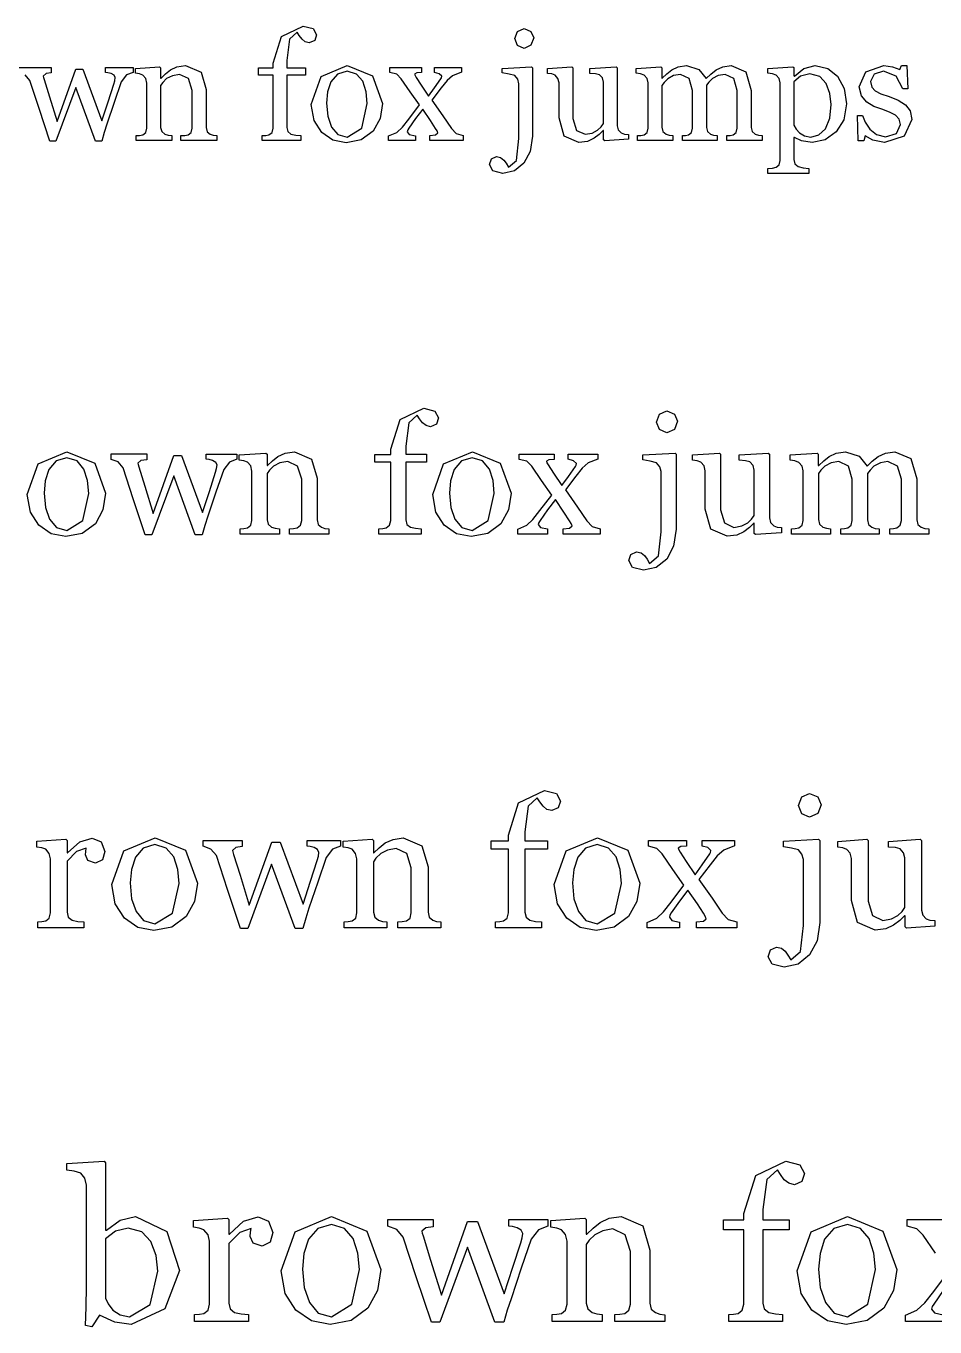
# Model space of a CAD drawing. Extents: x 0 to 118, y 2 to 170.
# Drawn here: x 22.67 to 30.17, y 62.2 to 72.95 of the extents above; entities that cross this region are included whole.
import ezdxf

# ---------------------------------------------------------------- set-up
doc = ezdxf.new("R2010")
doc.units = 0

msp = doc.modelspace()

# ---------------------------------------------------------------- linework, layer by layer
at = {"layer": 'Layer 1', "color": 7}
for points in [[(25.06958, 72.872192), (25.05493, 72.825805), (25.010373, 72.80688), (24.976804, 72.814805), (24.950559, 72.83618), (24.927977, 72.866698), (24.910277, 72.894163), (24.8468, 72.83679), (24.824828, 72.661008), (24.824828, 72.599363), (24.979857, 72.599363), (24.979857, 72.54077), (24.824828, 72.54077), (24.824828, 72.10864), (24.832763, 72.07385), (24.859008, 72.0537), (24.89807, 72.04455), (24.940184, 72.040275), (24.940184, 72), (24.622802, 72), (24.622802, 72.040283), (24.651488, 72.042783), (24.677733, 72.047657), (24.702758, 72.066582), (24.711303, 72.102595), (24.711303, 72.540827), (24.592284, 72.540827), (24.592284, 72.59942), (24.711303, 72.59942), (24.711303, 72.637873), (24.782103, 72.86004), (24.960326, 72.94549), (25.042114, 72.924115), (25.069579, 72.872235), (25.06958, 72.872192)], [(26.862787, 72.847167), (26.839588, 72.786132), (26.783435, 72.760497), (26.729112, 72.784922), (26.706537, 72.841685), (26.729112, 72.900278), (26.783435, 72.925303), (26.840198, 72.901503), (26.862773, 72.84718), (26.862787, 72.847167)], [(24.246216, 72), (23.951416, 72), (23.951416, 72.040283), (23.981934, 72.042783), (24.01001, 72.047657), (24.035034, 72.066582), (24.043579, 72.102595), (24.043579, 72.412042), (24.013062, 72.51092), (23.93982, 72.54571), (23.880616, 72.535335), (23.833008, 72.51091), (23.80066, 72.480393), (23.78357, 72.454758), (23.78357, 72.108688), (23.792115, 72.074508), (23.817749, 72.053758), (23.845215, 72.044607), (23.876343, 72.040332), (23.876343, 72), (23.581543, 72), (23.581543, 72.040283), (23.61023, 72.042783), (23.636475, 72.047657), (23.661499, 72.066582), (23.670044, 72.102595), (23.670044, 72.474297), (23.660889, 72.51214), (23.636474, 72.540827), (23.609009, 72.551202), (23.574829, 72.556077), (23.574829, 72.59575), (23.775024, 72.609175), (23.783569, 72.600625), (23.783569, 72.515787), (23.786622, 72.515787), (23.823243, 72.550577), (23.864747, 72.584147), (23.918458, 72.608547), (23.988648, 72.618322), (24.116822, 72.564002), (24.158936, 72.42057), (24.158936, 72.10746), (24.166261, 72.07267), (24.191286, 72.05252), (24.21631, 72.04397), (24.246217, 72.04032), (24.246216, 72)], [(25.614625, 72.307007), (25.594475, 72.181885), (25.537103, 72.078125), (25.439445, 72.005493), (25.314935, 71.981693), (25.20568, 72.003043), (25.113518, 72.066518), (25.050042, 72.166005), (25.026843, 72.298452), (25.10863, 72.529165), (25.324085, 72.618887), (25.532215, 72.533437), (25.614612, 72.306997), (25.614625, 72.307007)], [(26.853637, 72.03662), (26.834112, 71.910888), (26.782232, 71.813232), (26.703495, 71.750978), (26.60767, 71.729003), (26.525885, 71.750978), (26.498417, 71.801635), (26.513067, 71.848022), (26.55579, 71.867548), (26.58936, 71.859623), (26.614995, 71.838872), (26.63452, 71.812017), (26.654045, 71.780277), (26.719963, 71.83643), (26.740113, 72.016485), (26.740113, 72.469365), (26.730338, 72.506597), (26.705913, 72.535892), (26.658915, 72.549317), (26.603372, 72.557867), (26.603372, 72.595707), (26.845073, 72.609132), (26.853623, 72.600582), (26.853637, 72.03662)], [(27.644647, 72.010987), (27.448725, 71.997563), (27.439575, 72.006113), (27.439575, 72.082408), (27.4359, 72.082408), (27.402942, 72.049447), (27.360827, 72.01832), (27.307727, 71.993295), (27.235095, 71.984745), (27.113025, 72.036625), (27.07152, 72.188603), (27.07152, 72.47669), (27.06297, 72.51331), (27.03917, 72.539555), (27.011705, 72.54993), (26.976912, 72.554805), (26.976912, 72.594477), (27.17772, 72.609127), (27.18687, 72.600577), (27.18687, 72.182487), (27.216167, 72.08422), (27.286357, 72.051262), (27.346172, 72.061637), (27.390117, 72.086062), (27.418802, 72.112917), (27.438327, 72.139772), (27.438327, 72.48096), (27.429777, 72.51636), (27.405977, 72.543215), (27.37302, 72.551765), (27.324802, 72.554815), (27.324802, 72.594487), (27.543307, 72.609137), (27.552457, 72.600587), (27.552457, 72.122682), (27.561007, 72.087282), (27.584808, 72.062257), (27.611052, 72.053107), (27.64462, 72.050607), (27.644647, 72.010987)], [(28.74939, 72), (28.45581, 72), (28.45581, 72.040283), (28.483887, 72.042783), (28.509522, 72.047657), (28.534545, 72.066582), (28.543095, 72.102595), (28.543095, 72.413262), (28.5138, 72.51092), (28.441777, 72.54571), (28.385625, 72.53656), (28.337407, 72.510925), (28.3075, 72.481627), (28.2898, 72.455992), (28.2898, 72.108702), (28.297125, 72.073302), (28.322147, 72.052552), (28.347172, 72.044002), (28.37708, 72.040352), (28.37708, 72), (28.089605, 72), (28.089605, 72.040283), (28.11646, 72.042783), (28.140885, 72.047657), (28.165907, 72.066582), (28.174457, 72.102595), (28.174457, 72.413262), (28.145162, 72.51092), (28.07314, 72.54571), (28.016987, 72.535935), (27.96877, 72.510302), (27.938862, 72.479785), (27.920562, 72.45476), (27.920562, 72.10991), (27.929112, 72.07512), (27.954747, 72.053745), (27.980992, 72.044595), (28.0109, 72.04032), (28.0109, 72), (27.71854, 72), (27.71854, 72.040283), (27.747227, 72.042783), (27.773472, 72.047657), (27.798497, 72.066582), (27.807047, 72.102595), (27.807047, 72.47674), (27.797897, 72.51153), (27.773472, 72.538385), (27.744785, 72.549985), (27.709385, 72.556085), (27.709385, 72.595757), (27.910802, 72.609182), (27.919352, 72.600632), (27.919352, 72.514575), (27.923627, 72.514575), (27.960857, 72.550585), (28.001752, 72.584155), (28.054852, 72.608555), (28.124432, 72.61833), (28.22514, 72.586592), (28.285565, 72.51091), (28.324017, 72.54814), (28.368572, 72.58293), (28.422895, 72.608565), (28.493085, 72.61834), (28.613935, 72.568292), (28.65849, 72.414482), (28.65849, 72.108697), (28.665815, 72.073297), (28.690837, 72.052547), (28.718305, 72.043997), (28.749432, 72.040347), (28.74939, 72)], [(29.369507, 72.530395), (29.42505, 72.430908), (29.4452, 72.302125), (29.4214, 72.17151), (29.358532, 72.07141), (29.26759, 72.006715), (29.16139, 71.98414), (29.072277, 71.99634), (29.015515, 72.025028), (29.01064, 72.025028), (29.01064, 71.844363), (29.01919, 71.807743), (29.045435, 71.786393), (29.08694, 71.776018), (29.132105, 71.769918), (29.132105, 71.729025), (28.795803, 71.729025), (28.795803, 71.769918), (28.832422, 71.772968), (28.86416, 71.779068), (28.889795, 71.800418), (28.89712, 71.836428), (28.89712, 72.476688), (28.88797, 72.512088), (28.86417, 72.539553), (28.833652, 72.550528), (28.795813, 72.556028), (28.795813, 72.5957), (29.00089, 72.609125), (29.00944, 72.6018), (29.00944, 72.53405), (29.014315, 72.5328), (29.09305, 72.593835), (29.186435, 72.618235), (29.288972, 72.594435), (29.36954, 72.530348), (29.369507, 72.530395)], [(29.93103, 72.2948), (29.969482, 72.24414), (29.982907, 72.17395), (29.920043, 72.037233), (29.758298, 71.98413), (29.661252, 72.003055), (29.598385, 72.037845), (29.586185, 71.998173), (29.540408, 71.998173), (29.534308, 72.207523), (29.57642, 72.207523), (29.59717, 72.15198), (29.635622, 72.094608), (29.692385, 72.04944), (29.767457, 72.03114), (29.85779, 72.057385), (29.88953, 72.13368), (29.879155, 72.177625), (29.849857, 72.210585), (29.80042, 72.235608), (29.735112, 72.258183), (29.671025, 72.281383), (29.61121, 72.316783), (29.567265, 72.369273), (29.550165, 72.442515), (29.605097, 72.567638), (29.752192, 72.618908), (29.824215, 72.609758), (29.884638, 72.587783), (29.898688, 72.619523), (29.942633, 72.619523), (29.951783, 72.42604), (29.909668, 72.42604), (29.854125, 72.53102), (29.750978, 72.571915), (29.67224, 72.54689), (29.643555, 72.486465), (29.652705, 72.44069), (29.681393, 72.40956), (29.727168, 72.38636), (29.796138, 72.36256), (29.87182, 72.332653), (29.931025, 72.29481), (29.93103, 72.2948)], [(22.612915, 72.60176), (22.881469, 72.60176), (22.881469, 72.559035), (22.837524, 72.55231), (22.814332, 72.53216), (22.816157, 72.521785), (22.821649, 72.504685), (22.865594, 72.361252), (22.929681, 72.156175), (23.08349, 72.589525), (23.142084, 72.589525), (23.298944, 72.162277), (23.350824, 72.32036), (23.3966, 72.464402), (23.404535, 72.49309), (23.408808, 72.519335), (23.399043, 72.53886), (23.37524, 72.55291), (23.348385, 72.560235), (23.327632, 72.562735), (23.327632, 72.601797), (23.556514, 72.601797), (23.556518, 72.562715)], [(23.556518, 72.562715), (23.500976, 72.54134), (23.458252, 72.484577), (23.400268, 72.314287), (23.339844, 72.134235), (23.317261, 72.065875), (23.297119, 71.995685), (23.244629, 71.995685), (23.082885, 72.4388), (22.919921, 71.995685), (22.869873, 71.995685), (22.780151, 72.26424), (22.703247, 72.496782), (22.666015, 72.54195)], [(25.488283, 72.305757), (25.479133, 72.402195), (25.451668, 72.488865), (25.400398, 72.54929), (25.322883, 72.57249), (25.242318, 72.54929), (25.188605, 72.485812), (25.16114, 72.400972), (25.153215, 72.30881), (25.162365, 72.200167), (25.192883, 72.111667), (25.244763, 72.050022), (25.322888, 72.028047), (25.443738, 72.1019), (25.488295, 72.305757), (25.488283, 72.305757)], [(26.281737, 72), (26.00586, 72), (26.00586, 72.040283), (26.052245, 72.046383), (26.07177, 72.062258), (26.06567, 72.079358), (26.05347, 72.100707), (26.011355, 72.164185), (25.946658, 72.26001), (25.888065, 72.182495), (25.831913, 72.10315), (25.822762, 72.0879), (25.818487, 72.07325), (25.835587, 72.050675), (25.888077, 72.039075), (25.888077, 72), (25.665297, 72), (25.665297, 72.037842), (25.731827, 72.067138), (25.778822, 72.110473), (25.831315, 72.177612), (25.919205, 72.29358), (25.84291, 72.402222), (25.769057, 72.509642), (25.732437, 72.546875), (25.675065, 72.561525), (25.675065, 72.60181), (25.936905, 72.60181), (25.936905, 72.561525), (25.898452, 72.559025), (25.879527, 72.54805), (25.883177, 72.53585), (25.892328, 72.5212), (25.93383, 72.457112), (25.995475, 72.36556), (26.044915, 72.43392), (26.097405, 72.508382), (26.10228, 72.518757), (26.10478, 72.531582), (26.08343, 72.551732), (26.043755, 72.562732), (26.043755, 72.601795), (26.265925, 72.601795), (26.265925, 72.563952), (26.192682, 72.534655), (26.148127, 72.496202), (26.099907, 72.434557), (26.022395, 72.33202), (26.112725, 72.203845), (26.182917, 72.100695), (26.22198, 72.05797), (26.281792, 72.04027), (26.281737, 72)], [(29.27002, 72.097657), (29.30603, 72.185547), (29.31763, 72.29724), (29.307855, 72.389405), (29.277338, 72.471193), (29.223015, 72.528565), (29.142447, 72.55054), (29.065545, 72.53039), (29.010613, 72.483392), (29.010613, 72.127557), (29.028313, 72.09338), (29.05639, 72.06286), (29.097282, 72.037837), (29.150992, 72.028687), (29.216912, 72.046387), (29.270012, 72.097657), (29.27002, 72.097657)], [(26.076538, 69.709412), (26.060413, 69.658385), (26.0114, 69.637585), (25.974475, 69.64631), (25.945605, 69.66981), (25.920755, 69.70338), (25.90128, 69.733593), (25.831457, 69.67048), (25.807282, 69.477122), (25.807282, 69.409312), (25.977815, 69.409312), (25.977815, 69.344858), (25.807282, 69.344858), (25.807282, 68.869518), (25.816007, 68.831248), (25.844877, 68.809098), (25.887845, 68.799023), (25.934172, 68.794323), (25.934172, 68.75), (25.58505, 68.75), (25.58505, 68.794313), (25.616605, 68.796988), (25.645475, 68.802363), (25.673003, 68.823162), (25.682403, 68.862775), (25.682403, 69.34483), (25.55148, 69.34483), (25.55148, 69.409285), (25.682403, 69.409285), (25.682403, 69.451583), (25.760283, 69.695967), (25.956328, 69.78996), (26.046293, 69.76646), (26.076505, 69.709392), (26.076538, 69.709412)], [(28.049078, 69.681885), (28.023565, 69.614745), (27.961798, 69.586548), (27.902043, 69.613403), (27.877193, 69.675843), (27.902043, 69.740295), (27.961798, 69.767823), (28.024235, 69.741638), (28.049085, 69.681885), (28.049078, 69.681885)], [(23.329895, 69.087707), (23.30774, 68.950072), (23.24463, 68.835937), (23.137208, 68.756042), (23.000245, 68.729857), (22.880067, 68.753357), (22.778687, 68.82318), (22.708863, 68.932617), (22.68335, 69.078307), (22.773316, 69.332092), (23.010316, 69.430785), (23.239259, 69.336792), (23.329896, 69.087707), (23.329895, 69.087707)], [(24.41217, 69.36911), (24.351074, 69.34561), (24.304077, 69.28317), (24.240295, 69.095855), (24.173828, 68.897795), (24.148985, 68.8226), (24.12683, 68.74539), (24.069091, 68.74539), (23.891174, 69.232818), (23.711913, 68.74539), (23.65686, 68.74539), (23.558166, 69.0408), (23.473571, 69.2966), (23.432617, 69.346283), (23.374206, 69.367758), (23.374206, 69.41207), (23.669616, 69.41207), (23.669616, 69.365073), (23.621276, 69.357698), (23.595764, 69.335548), (23.597789, 69.324123), (23.603831, 69.305323), (23.652171, 69.147545), (23.722667, 68.92196), (23.891856, 69.398645), (23.956309, 69.398645), (24.128856, 68.928675), (24.185923, 69.102563), (24.236277, 69.26101), (24.245005, 69.292565), (24.249705, 69.321435), (24.238962, 69.34291), (24.212778, 69.35836), (24.183237, 69.36641), (24.16041, 69.369085), (24.16041, 69.412055), (24.41218, 69.412055), (24.41217, 69.36911)], [(25.170838, 68.75), (24.846557, 68.75), (24.846557, 68.794313), (24.880127, 68.796988), (24.911011, 68.802363), (24.938537, 68.823162), (24.947937, 68.862775), (24.947937, 69.203167), (24.914368, 69.311932), (24.833802, 69.350202), (24.768677, 69.338777), (24.716309, 69.311922), (24.680725, 69.278355), (24.661928, 69.250155), (24.661928, 68.86948), (24.671328, 68.831882), (24.699526, 68.809057), (24.729738, 68.798982), (24.763979, 68.794282), (24.763979, 68.75), (24.439699, 68.75), (24.439699, 68.794313), (24.471255, 68.796988), (24.500124, 68.802363), (24.527651, 68.823162), (24.537051, 68.862775), (24.537051, 69.27165), (24.526981, 69.313275), (24.500126, 69.34483), (24.469913, 69.356255), (24.432316, 69.36163), (24.432316, 69.40527), (24.65253, 69.420045), (24.66193, 69.410645), (24.66193, 69.317322), (24.665288, 69.317322), (24.705571, 69.35559), (24.751225, 69.392517), (24.810307, 69.419372), (24.887517, 69.430122), (25.028507, 69.37037), (25.074835, 69.212592), (25.074835, 68.868173), (25.082885, 68.829903), (25.110412, 68.807753), (25.13794, 68.798353), (25.170837, 68.794328), (25.170838, 68.75)], [(26.676088, 69.087707), (26.653938, 68.950072), (26.590828, 68.835937), (26.483405, 68.756042), (26.346443, 68.729857), (26.226265, 68.753357), (26.124885, 68.82318), (26.05506, 68.932617), (26.029548, 69.078307), (26.119515, 69.332092), (26.356515, 69.430785), (26.585458, 69.336792), (26.676095, 69.087707), (26.676088, 69.087707)], [(27.409913, 68.75), (27.106445, 68.75), (27.106445, 68.794313), (27.15747, 68.801012), (27.178945, 68.818462), (27.17222, 68.837262), (27.158795, 68.860762), (27.11247, 68.930585), (27.041302, 69.035992), (26.97685, 68.950727), (26.915082, 68.863447), (26.905007, 68.846672), (26.900307, 68.830547), (26.919107, 68.805697), (26.976847, 68.792947), (26.976847, 68.75), (26.731792, 68.75), (26.731792, 68.791625), (26.804972, 68.823853), (26.85667, 68.87152), (26.914407, 68.945373), (27.011087, 69.072938), (26.927165, 69.192445), (26.845927, 69.310608), (26.805645, 69.351562), (26.742532, 69.367688), (26.742532, 69.412), (27.030557, 69.412), (27.030557, 69.367688), (26.988262, 69.365013), (26.967437, 69.352938), (26.971462, 69.339513), (26.981537, 69.323388), (27.027192, 69.25289), (27.095002, 69.152183), (27.149385, 69.227378), (27.207122, 69.309287), (27.212497, 69.320712), (27.215172, 69.334812), (27.191672, 69.356962), (27.148032, 69.369037), (27.148032, 69.412007), (27.392415, 69.412007), (27.392415, 69.370382), (27.31185, 69.338155), (27.262837, 69.295857), (27.2098, 69.228047), (27.124533, 69.115255), (27.223897, 68.974262), (27.301108, 68.8608), (27.344075, 68.813802), (27.409872, 68.794327), (27.409913, 68.75)], [(28.039003, 68.790283), (28.017528, 68.651978), (27.96046, 68.544555), (27.87385, 68.476075), (27.768443, 68.4519), (27.678478, 68.476075), (27.648265, 68.5318), (27.66439, 68.582825), (27.711388, 68.6043), (27.748313, 68.595575), (27.776513, 68.57275), (27.797988, 68.543207), (27.819463, 68.508295), (27.891973, 68.570062), (27.914123, 68.768122), (27.914123, 69.266292), (27.903372, 69.307245), (27.876515, 69.339472), (27.82482, 69.354247), (27.763723, 69.363647), (27.763723, 69.405272), (28.029593, 69.420047), (28.038993, 69.410647), (28.039003, 68.790283)], [(28.909123, 68.762085), (28.693608, 68.74731), (28.683533, 68.75671), (28.683533, 68.840633), (28.679508, 68.840633), (28.643253, 68.804378), (28.596928, 68.770138), (28.538515, 68.74261), (28.45862, 68.73321), (28.324343, 68.790278), (28.27869, 68.957453), (28.27869, 69.274348), (28.26929, 69.31463), (28.243105, 69.3435), (28.212893, 69.354925), (28.174625, 69.3603), (28.174625, 69.40394), (28.39551, 69.420065), (28.405585, 69.410665), (28.405585, 68.950765), (28.437813, 68.842673), (28.515023, 68.806418), (28.580818, 68.817818), (28.629158, 68.844673), (28.660713, 68.874215), (28.682188, 68.903755), (28.682188, 69.27906), (28.672788, 69.318), (28.646605, 69.347543), (28.61035, 69.356943), (28.55731, 69.360293), (28.55731, 69.403933), (28.797665, 69.420058), (28.80774, 69.410658), (28.80774, 68.88496), (28.81714, 68.84602), (28.843325, 68.818495), (28.872195, 68.80842), (28.90912, 68.805745), (28.909123, 68.762085)], [(30.124327, 68.75), (29.801392, 68.75), (29.801392, 68.794313), (29.832275, 68.796988), (29.860473, 68.802363), (29.888, 68.823162), (29.8974, 68.862775), (29.8974, 69.204512), (29.865172, 69.311932), (29.78595, 69.350202), (29.724183, 69.340127), (29.671143, 69.311927), (29.638245, 69.279702), (29.61877, 69.251503), (29.61877, 68.869485), (29.62682, 68.830545), (29.654348, 68.80772), (29.681875, 68.79832), (29.714773, 68.794295), (29.714773, 68.75), (29.39855, 68.75), (29.39855, 68.794313), (29.42809, 68.796988), (29.454945, 68.802363), (29.482473, 68.823162), (29.491873, 68.862775), (29.491873, 69.204512), (29.459645, 69.311932), (29.380423, 69.350202), (29.318655, 69.339452), (29.265615, 69.311255), (29.232718, 69.277685), (29.212568, 69.250157), (29.212568, 68.870825), (29.221968, 68.832555), (29.250165, 68.809055), (29.279035, 68.79898), (29.311933, 68.79428), (29.311933, 68.75), (28.99034, 68.75), (28.99034, 68.794313), (29.021895, 68.796988), (29.050765, 68.802363), (29.07829, 68.823162), (29.08769, 68.862775), (29.08769, 69.274335), (29.077615, 69.312605), (29.05076, 69.342145), (29.019203, 69.354895), (28.980263, 69.361595), (28.980263, 69.405235), (29.20182, 69.42001), (29.21122, 69.41061), (29.21122, 69.315945), (29.21592, 69.315945), (29.256875, 69.355555), (29.301858, 69.392482), (29.360268, 69.419337), (29.436805, 69.430087), (29.547585, 69.395175), (29.614053, 69.311922), (29.65635, 69.352877), (29.70536, 69.391147), (29.765115, 69.419345), (29.842323, 69.430095), (29.975258, 69.37504), (30.02427, 69.205852), (30.02427, 68.869487), (30.03232, 68.830547), (30.059848, 68.807722), (30.09006, 68.798322), (30.1243, 68.794297), (30.124327, 68.75)], [(23.190918, 69.086457), (23.180848, 69.192538), (23.150635, 69.287873), (23.094239, 69.35434), (23.008973, 69.379853), (22.92035, 69.35434), (22.861268, 69.284518), (22.831055, 69.191193), (22.822328, 69.089815), (22.832398, 68.970308), (22.865967, 68.872958), (22.923035, 68.805145), (23.008973, 68.78097), (23.141907, 68.862208), (23.190918, 69.08645), (23.190918, 69.086457)], [(26.53711, 69.086457), (26.527035, 69.192538), (26.496823, 69.287873), (26.440428, 69.35434), (26.35516, 69.379853), (26.266538, 69.35434), (26.207455, 69.284518), (26.177243, 69.191193), (26.168518, 69.089815), (26.178593, 68.970308), (26.21216, 68.872958), (26.269228, 68.805145), (26.355165, 68.78097), (26.4881, 68.862208), (26.537113, 69.08645), (26.53711, 69.086457)], [(27.083495, 66.54663), (27.06592, 66.490967), (27.012452, 66.468267), (26.97217, 66.477792), (26.940677, 66.503427), (26.913577, 66.54005), (26.892328, 66.573007), (26.816155, 66.50416), (26.789788, 66.293222), (26.789788, 66.219247), (26.975823, 66.219247), (26.975823, 66.148935), (26.789788, 66.148935), (26.789788, 65.63038), (26.799313, 65.588632), (26.830805, 65.564457), (26.87768, 65.553482), (26.928218, 65.548357), (26.928218, 65.5), (26.547358, 65.5), (26.547358, 65.54834), (26.581783, 65.551265), (26.613278, 65.557115), (26.643305, 65.579815), (26.653555, 65.623027), (26.653555, 66.148905), (26.510732, 66.148905), (26.510732, 66.219217), (26.653555, 66.219217), (26.653555, 66.26536), (26.738515, 66.531962), (26.952382, 66.634502), (27.050527, 66.608868), (27.083485, 66.54661), (27.083495, 66.54663)], [(29.235365, 66.516602), (29.207532, 66.44336), (29.14015, 66.412597), (29.074962, 66.441895), (29.047865, 66.51001), (29.074962, 66.580322), (29.14015, 66.610352), (29.208265, 66.581787), (29.235365, 66.516602), (29.235365, 66.516602)], [(23.321777, 66.129152), (23.303467, 66.062502), (23.247071, 66.033937), (23.184082, 66.055187), (23.162843, 66.102062), (23.165042, 66.13136), (23.17017, 66.157727), (23.089603, 66.129895), (23.011235, 66.050795), (23.011235, 65.630382), (23.020757, 65.588635), (23.052251, 65.56446), (23.099126, 65.553485), (23.149663, 65.54836), (23.149663, 65.5), (22.768804, 65.5), (22.768804, 65.54834), (22.803228, 65.551265), (22.834722, 65.557115), (22.864751, 65.579815), (22.875, 65.623047), (22.875, 66.069092), (22.864015, 66.11377), (22.834718, 66.148925), (22.801759, 66.161375), (22.760743, 66.167225), (22.760743, 66.214832), (23.000978, 66.230958), (23.011233, 66.220708), (23.011233, 66.118903), (23.014895, 66.118903), (23.115969, 66.20899), (23.217776, 66.23975), (23.292483, 66.209722), (23.32178, 66.129155), (23.321777, 66.129152)], [(24.087158, 65.86841), (24.062988, 65.718265), (23.994141, 65.593752), (23.876953, 65.506595), (23.727539, 65.47803), (23.596436, 65.503665), (23.48584, 65.579837), (23.409668, 65.699222), (23.381836, 65.858157), (23.47998, 66.135012), (23.738526, 66.242677), (23.988281, 66.14014), (24.087158, 65.86841), (24.087158, 65.86841)], [(23.935547, 65.86691), (23.924559, 65.982632), (23.8916, 66.086637), (23.830077, 66.159147), (23.737059, 66.18698), (23.64038, 66.159147), (23.575927, 66.082975), (23.542967, 65.981167), (23.533445, 65.870572), (23.544432, 65.740202), (23.581054, 65.634), (23.643309, 65.560025), (23.737059, 65.53366), (23.882079, 65.622282), (23.935546, 65.86691), (23.935547, 65.86691)], [(25.267823, 66.17526), (25.201173, 66.149625), (25.149903, 66.08151), (25.080323, 65.877165), (25.007813, 65.6611), (24.980713, 65.57907), (24.956543, 65.49484), (24.893555, 65.49484), (24.699463, 66.02658), (24.503906, 65.49484), (24.443848, 65.49484), (24.336182, 65.817105), (24.243897, 66.09616), (24.199219, 66.150357), (24.135498, 66.173782), (24.135498, 66.222122), (24.457764, 66.222122), (24.457764, 66.170852), (24.405029, 66.162802), (24.377197, 66.138627), (24.379397, 66.126177), (24.38599, 66.105677), (24.438724, 65.93356), (24.515628, 65.687465), (24.700199, 66.207485), (24.770511, 66.207485), (24.958744, 65.69479), (25.020999, 65.884487), (25.075931, 66.057337), (25.085456, 66.091762), (25.090581, 66.123255), (25.078856, 66.14668), (25.050291, 66.16353), (25.018066, 66.17233), (24.993164, 66.175255), (24.993164, 66.22213), (25.267822, 66.22213), (25.267823, 66.17526)], [(26.09546, 65.5), (25.7417, 65.5), (25.7417, 65.54834), (25.77832, 65.551265), (25.812012, 65.557115), (25.84204, 65.579815), (25.85229, 65.623027), (25.85229, 65.994365), (25.81567, 66.113017), (25.727777, 66.154765), (25.656732, 66.142315), (25.599605, 66.113017), (25.560785, 66.076395), (25.540285, 66.045635), (25.540285, 65.63035), (25.550535, 65.589335), (25.581297, 65.564435), (25.614255, 65.55346), (25.65161, 65.548335), (25.65161, 65.5), (25.29785, 65.5), (25.29785, 65.54834), (25.332272, 65.551265), (25.363767, 65.557115), (25.393797, 65.579815), (25.404047, 65.623027), (25.404047, 66.069072), (25.393072, 66.114482), (25.363775, 66.148905), (25.330815, 66.161355), (25.2898, 66.167205), (25.2898, 66.214812), (25.530035, 66.230937), (25.540285, 66.220687), (25.540285, 66.118882), (25.54396, 66.118882), (25.587905, 66.16063), (25.63771, 66.200913), (25.702163, 66.23021), (25.786393, 66.241935), (25.9402, 66.17675), (25.990738, 66.00463), (25.990738, 65.6289), (25.999538, 65.58715), (26.029565, 65.562975), (26.059595, 65.552725), (26.095485, 65.548325), (26.09546, 65.5)], [(27.73755, 65.868407), (27.713375, 65.718262), (27.644527, 65.59375), (27.52734, 65.506592), (27.377925, 65.478027), (27.24682, 65.503662), (27.136225, 65.579835), (27.060052, 65.69922), (27.032222, 65.858155), (27.130365, 66.13501), (27.38891, 66.242675), (27.638668, 66.140137), (27.737545, 65.868407), (27.73755, 65.868407)], [(27.585938, 65.866907), (27.574963, 65.98263), (27.542005, 66.086635), (27.480483, 66.159145), (27.387463, 66.186977), (27.290785, 66.159145), (27.22633, 66.082972), (27.193373, 65.981165), (27.183848, 65.87057), (27.194848, 65.7402), (27.231468, 65.633997), (27.293723, 65.560022), (27.387473, 65.533657), (27.532493, 65.62228), (27.58596, 65.866907), (27.585938, 65.866907)], [(28.538085, 65.5), (28.207033, 65.5), (28.207033, 65.54834), (28.262695, 65.555665), (28.28612, 65.574715), (28.278795, 65.595215), (28.264145, 65.62085), (28.213607, 65.697022), (28.135972, 65.812012), (28.06566, 65.718995), (27.998275, 65.62378), (27.9873, 65.60548), (27.982175, 65.587905), (28.002675, 65.560805), (28.065665, 65.54688), (28.065665, 65.5), (27.79833, 65.5), (27.79833, 65.54541), (27.878165, 65.580568), (27.93456, 65.632568), (27.997547, 65.713135), (28.103017, 65.852295), (28.011465, 65.982665), (27.922842, 66.111573), (27.878897, 66.15625), (27.810047, 66.173825), (27.810047, 66.222165), (28.124257, 66.222165), (28.124257, 66.173825), (28.078115, 66.1709), (28.055415, 66.157725), (28.059815, 66.143075), (28.07079, 66.1255), (28.120595, 66.048597), (28.19457, 65.938733), (28.253897, 66.020765), (28.316885, 66.11012), (28.322735, 66.12257), (28.32566, 66.137945), (28.300027, 66.16212), (28.25242, 66.175295), (28.25242, 66.22217), (28.51902, 66.22217), (28.51902, 66.17676), (28.43113, 66.141605), (28.377662, 66.095462), (28.319802, 66.021487), (28.226785, 65.89844), (28.335182, 65.744632), (28.41941, 65.620852), (28.466285, 65.569582), (28.538062, 65.548333), (28.538085, 65.5)], [(29.224365, 65.543945), (29.20094, 65.393068), (29.138685, 65.27588), (29.044202, 65.201172), (28.929212, 65.174805), (28.831067, 65.201172), (28.798108, 65.261962), (28.815683, 65.317628), (28.86695, 65.341053), (28.907235, 65.331528), (28.937995, 65.306628), (28.96142, 65.274403), (28.984845, 65.236315), (29.063948, 65.303697), (29.088123, 65.519762), (29.088123, 66.06322), (29.076398, 66.107898), (29.047103, 66.143055), (28.990705, 66.15918), (28.924055, 66.16943), (28.924055, 66.214843), (29.214095, 66.230968), (29.224345, 66.220718), (29.224365, 65.543945)], [(30.173597, 65.513182), (29.93849, 65.497057), (29.92749, 65.507307), (29.92749, 65.59886), (29.92309, 65.59886), (29.88354, 65.559307), (29.833002, 65.521955), (29.769282, 65.491925), (29.682125, 65.481675), (29.53564, 65.54393), (29.485835, 65.726302), (29.485835, 66.072007), (29.475585, 66.115952), (29.447023, 66.147445), (29.414063, 66.159895), (29.372315, 66.165745), (29.372315, 66.213352), (29.613283, 66.230927), (29.624258, 66.220677), (29.624258, 65.71897), (29.659415, 65.60105), (29.743643, 65.561497), (29.81542, 65.573947), (29.868155, 65.603245), (29.902578, 65.63547), (29.926003, 65.667697), (29.926003, 66.07712), (29.915753, 66.119602), (29.887188, 66.151827), (29.847638, 66.162077), (29.789775, 66.165752), (29.789775, 66.21336), (30.051983, 66.230935), (30.062958, 66.220685), (30.062958, 65.6472), (30.073208, 65.60472), (30.101773, 65.57469), (30.133265, 65.563715), (30.17355, 65.56079), (30.173597, 65.513182)], [(23.938843, 62.67212), (23.819214, 62.353393), (23.541504, 62.224365), (23.404785, 62.245715), (23.279175, 62.302965), (23.215943, 62.2047), (23.162964, 62.21665), (23.168946, 62.36875), (23.170646, 62.540503), (23.170646, 63.374488), (23.156974, 63.432592), (23.123648, 63.474463), (23.068961, 63.490688), (23.008292, 63.498388), (23.008292, 63.553075), (23.317618, 63.572725), (23.329581, 63.5599), (23.329581, 63.00448), (23.335563, 63.00273), (23.45092, 63.087325), (23.574821, 63.115522), (23.834587, 62.992475), (23.938835, 62.672043), (23.938843, 62.67212)], [(29.097412, 63.47107), (29.076912, 63.406127), (29.014535, 63.379638), (28.967537, 63.390738), (28.930792, 63.420645), (28.899178, 63.46337), (28.874402, 63.50182), (28.785535, 63.4215), (28.754772, 63.175405), (28.754772, 63.089102), (28.971815, 63.089102), (28.971815, 63.00707), (28.754772, 63.00707), (28.754772, 62.40209), (28.765872, 62.353382), (28.802615, 62.325185), (28.857302, 62.31236), (28.916262, 62.306385), (28.916262, 62.25), (28.471927, 62.25), (28.471927, 62.306398), (28.512087, 62.309822), (28.54883, 62.316648), (28.583865, 62.343137), (28.59584, 62.393552), (28.59584, 63.007077), (28.429215, 63.007077), (28.429215, 63.08911), (28.59584, 63.08911), (28.59584, 63.142942), (28.694962, 63.453977), (28.944472, 63.573605), (29.058975, 63.543697), (29.097427, 63.471067), (29.097412, 63.47107)], [(24.70874, 62.984017), (24.687378, 62.906257), (24.621582, 62.872932), (24.548096, 62.897707), (24.523316, 62.952395), (24.525878, 62.986575), (24.531861, 63.017337), (24.437867, 62.984865), (24.346436, 62.89258), (24.346436, 62.402102), (24.357543, 62.353395), (24.394286, 62.325197), (24.448974, 62.312372), (24.507934, 62.306397), (24.507934, 62.25), (24.063598, 62.25), (24.063598, 62.306398), (24.103759, 62.309822), (24.140502, 62.316648), (24.175536, 62.343137), (24.187499, 62.393552), (24.187499, 62.913938), (24.174681, 62.966063), (24.140502, 63.007078), (24.10205, 63.021603), (24.054198, 63.028428), (24.054198, 63.08397), (24.334472, 63.10277), (24.346434, 63.090795), (24.346434, 62.97202), (24.350707, 62.97202), (24.468627, 63.077123), (24.587401, 63.113013), (24.674559, 63.077978), (24.708739, 62.983985), (24.70874, 62.984017)], [(25.601685, 62.679817), (25.573487, 62.504645), (25.493165, 62.359382), (25.356445, 62.257697), (25.18213, 62.224372), (25.029175, 62.25428), (24.900146, 62.343147), (24.811279, 62.48243), (24.778808, 62.667855), (24.89331, 62.990852), (25.194947, 63.116462), (25.486327, 62.996832), (25.601685, 62.679817), (25.601685, 62.679817)], [(25.424805, 62.678067), (25.41198, 62.813077), (25.373528, 62.934415), (25.30175, 63.01901), (25.19323, 63.05148), (25.080438, 63.01901), (25.005243, 62.930142), (24.966789, 62.81137), (24.955682, 62.68234), (24.968499, 62.53024), (25.011223, 62.40634), (25.083856, 62.320035), (25.193231, 62.289275), (25.362421, 62.392667), (25.424799, 62.678067), (25.424805, 62.678067)], [(26.979125, 63.03781), (26.901367, 63.007903), (26.841552, 62.928435), (26.760375, 62.69003), (26.675783, 62.437955), (26.644165, 62.342252), (26.615968, 62.243985), (26.54248, 62.243985), (26.31604, 62.864347), (26.08789, 62.243985), (26.017823, 62.243985), (25.892212, 62.619962), (25.784545, 62.945525), (25.732422, 63.008757), (25.65808, 63.0361), (25.65808, 63.092497), (26.034057, 63.092497), (26.034057, 63.032682), (25.972535, 63.023282), (25.940062, 62.995085), (25.942638, 62.98056), (25.950337, 62.956635), (26.01186, 62.75583), (26.101582, 62.46872), (26.316915, 63.07541), (26.398945, 63.07541), (26.61855, 62.477265), (26.691183, 62.698577), (26.75527, 62.900237), (26.76637, 62.9404), (26.772345, 62.977142), (26.75867, 63.004487), (26.725345, 63.024137), (26.687747, 63.034387), (26.658695, 63.037812), (26.658695, 63.0925), (26.979127, 63.0925), (26.979125, 63.03781)], [(27.944702, 62.25), (27.531982, 62.25), (27.531982, 62.306398), (27.574707, 62.309822), (27.614012, 62.316648), (27.649047, 62.343137), (27.660997, 62.393552), (27.660997, 62.82678), (27.618272, 62.965208), (27.515735, 63.013913), (27.43285, 62.999387), (27.366197, 62.965207), (27.32091, 62.922482), (27.296985, 62.886595), (27.296985, 62.402097), (27.308935, 62.354245), (27.344822, 62.325192), (27.383275, 62.312367), (27.426855, 62.306392), (27.426855, 62.25), (27.014135, 62.25), (27.014135, 62.306398), (27.054297, 62.309822), (27.09104, 62.316648), (27.126072, 62.343137), (27.138047, 62.393552), (27.138047, 62.913938), (27.125222, 62.966918), (27.091042, 63.007078), (27.05259, 63.021603), (27.004737, 63.028428), (27.004737, 63.08397), (27.285012, 63.10277), (27.296962, 63.090795), (27.296962, 62.97202), (27.301237, 62.97202), (27.352507, 63.020728), (27.410612, 63.067725), (27.485807, 63.101903), (27.584075, 63.115578), (27.763517, 63.039528), (27.822477, 62.838723), (27.822477, 62.400368), (27.832727, 62.351663), (27.867762, 62.323465), (27.902797, 62.31149), (27.944667, 62.306365), (27.944702, 62.25)], [(29.860472, 62.67981), (29.832275, 62.504638), (29.751952, 62.359375), (29.615235, 62.25769), (29.440917, 62.224365), (29.287965, 62.254272), (29.158935, 62.34314), (29.070067, 62.482422), (29.037597, 62.667847), (29.1521, 62.990845), (29.453735, 63.116455), (29.745117, 62.996825), (29.860472, 62.67981), (29.860472, 62.67981)], [(29.683595, 62.67806), (29.67077, 62.81307), (29.632317, 62.934407), (29.56054, 63.019002), (29.45202, 63.051472), (29.339225, 63.019002), (29.26403, 62.930135), (29.225577, 62.811362), (29.214478, 62.682332), (29.227303, 62.530232), (29.270028, 62.406332), (29.34266, 62.320027), (29.452035, 62.289267), (29.621223, 62.39266), (29.683603, 62.67806), (29.683595, 62.67806)], [(30.180035, 62.81311), (30.076642, 62.9635), (30.025372, 63.015625), (29.94505, 63.036125), (29.94505, 63.092523), (30.311628, 63.092523)], [(23.760254, 62.666145), (23.746582, 62.795173), (23.703857, 62.909675), (23.627807, 62.989998), (23.515014, 63.02076), (23.409912, 62.996835), (23.329589, 62.933605), (23.329589, 62.443125), (23.349242, 62.395272), (23.390257, 62.34315), (23.448363, 62.303842), (23.527831, 62.289317), (23.696166, 62.390147), (23.760253, 62.666147), (23.760254, 62.666145)], [(30.243268, 62.25), (29.93138, 62.25), (29.93138, 62.302977), (30.024518, 62.343995), (30.090315, 62.404662), (30.1638, 62.498657), (30.286848, 62.66101)], [(30.24327, 62.505505), (30.164658, 62.394423), (30.151833, 62.373073), (30.145858, 62.352573), (30.169783, 62.320955), (30.243268, 62.30473)]]:
    msp.add_lwpolyline(points, dxfattribs=at)

doc.saveas('drawing.dxf')
